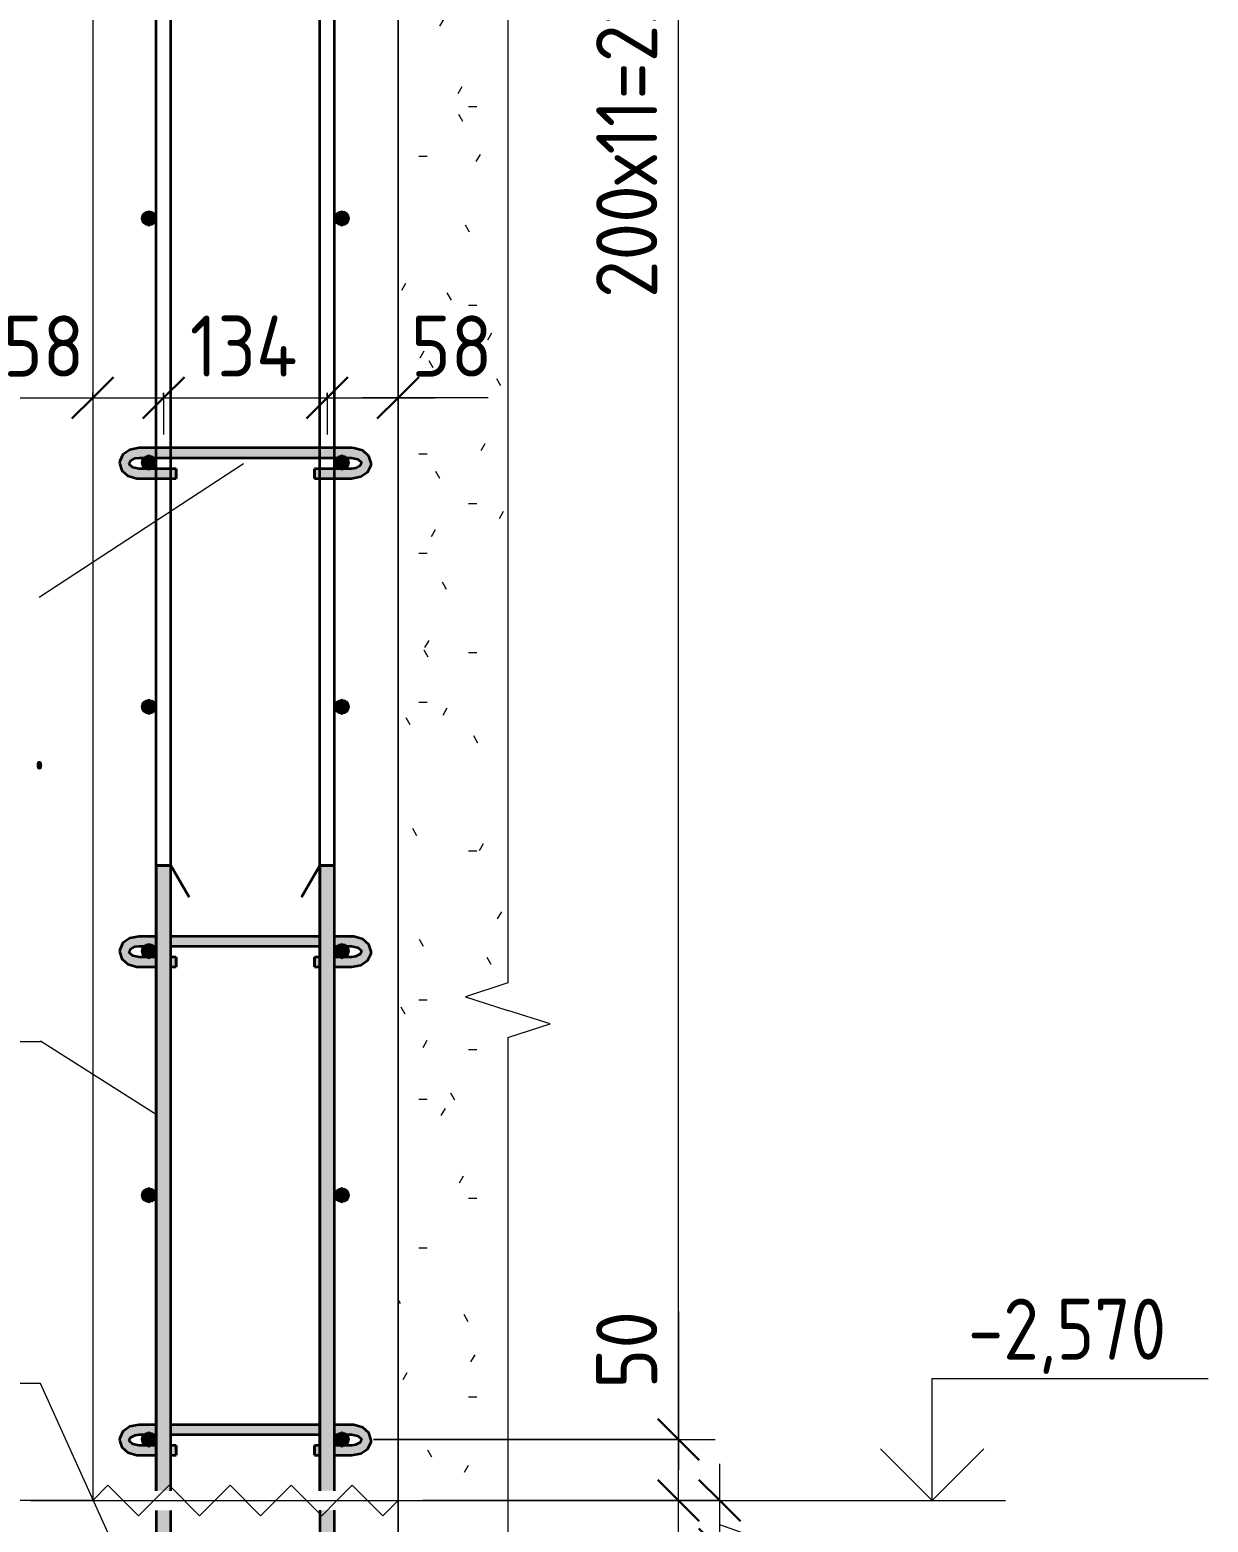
# Model space of a CAD drawing. Header units: millimetres. Extents: x 2384 to 38512, y -3571 to 48684.
# Drawn here: x 29508 to 30473, y -2588 to -1366 of the extents above; entities that cross this region are included whole.
import ezdxf

# ---------------------------------------------------------------- set-up
doc = ezdxf.new("R2010")
doc.units = ezdxf.units.MM
for name, color, linetype, lineweight in [('AA_Dim', 7, 'Continuous', 9), ('AA_Dim-20', 7, 'Continuous', 9), ('AA_Oformlenie', 7, 'Continuous', 9), ('AA_Vinoska', 7, 'Continuous', 9), ('AA_Visotnaya otmetka', 7, 'Continuous', 9), ('AF_Element', 7, 'Continuous', 20), ('AF_Element_Грунт', 253, 'Continuous', 20), ('AF_Stena_Опалубка', 253, 'Continuous', 20), ('Gen_Text', 7, 'Continuous', 9), ('KR_Armatura', 7, 'Continuous', 20), ('KR_Armatura_Tonkie', 7, 'Continuous', 20), ('KR_Fundament', 7, 'Continuous', 20)]:
    doc.layers.add(name, color=color, linetype=linetype, lineweight=lineweight)
doc.styles.add('ISOCPEUR_1', font='isocpeur.ttf', dxfattribs={"width": 0.9, "height": 50})
doc.styles.add('ISOCPEUR_3', font='isocpeur.ttf', dxfattribs={"width": 0.85, "height": 50})
doc.dimstyles.new('00_Точн_3_знака__прозр_', dxfattribs={"dimscale": 304.8, "dimtxt": 49.799059, "dimasz": 0.111549, "dimexe": 0.098425, "dimexo": 0.065617, "dimgap": 0.006562, "dimtad": 1, "dimdec": 3, "dimrnd": 0.001, "dimdsep": 46, "dimtxsty": 'ISOCPEUR_1', "dimblk1": 'OBLIQUE', "dimblk2": 'OBLIQUE', "dimsah": 1, "dimcen": 0.09, "dimdle": 0.098425, "dimazin": 0, "dimtfac": 1, "dimtdec": 4, "dimtix": 1, "dimtmove": 1, "dimatfit": 3, "dimfxl": 1, "dimtvp": 1, "dimtolj": 1, "dimtzin": 0, "dimlwd": 18, "dimlwe": 18, "dimarcsym": 2})
doc.dimstyles.new('00_Точн_3_знака__прозр__1', dxfattribs={"dimscale": 304.8, "dimtxt": 49.799059, "dimasz": 0.111549, "dimexe": 0.098425, "dimexo": 0.065617, "dimgap": 0.006562, "dimtad": 1, "dimdec": 3, "dimrnd": 0.001, "dimdsep": 46, "dimtxsty": 'ISOCPEUR_1', "dimblk1": 'OBLIQUE', "dimblk2": 'OBLIQUE', "dimsah": 1, "dimcen": 0.09, "dimdle": 0.098425, "dimazin": 0, "dimtfac": 1, "dimtdec": 4, "dimtix": 1, "dimtmove": 0, "dimatfit": 3, "dimfxl": 1, "dimtvp": 1, "dimtolj": 1, "dimtzin": 0, "dimlwd": 18, "dimlwe": 18, "dimarcsym": 2})

# ---------------------------------------------------------------- blocks, each defined once
blk = doc.blocks.new('265_Выпуск П одной длины _НесАрм_РабПлоск_ - В1 _d12_ t250-3734479-Сечение 4')
at = {"layer": 'KR_Armatura_Tonkie', "lineweight": 35}
for p, q in [((-3958.1, -2050), (-3958.1, -2108)), ((-3947.8, -2050), (-3957.9, -2050)), ((-3957.9, -2050), (-3946.3, -2050)), ((-3946.9, -2050), (-3947.8, -2050)), ((-3946.3, -2050), (-3946.9, -2050)), ((-3946.1, -2108), (-3946.1, -2050)), ((-3946.1, -2050), (-3931.1, -2076)), ((-3824.1, -2050), (-3839.1, -2076)), ((-3824.1, -2050), (-3824.1, -2108)), ((-3823.9, -2050), (-3823.3, -2050)), ((-3823.3, -2050), (-3823.9, -2050)), ((-3823.2, -2050), (-3812.3, -2050)), ((-3812.3, -2050), (-3823.2, -2050)), ((-3812.1, -2108), (-3812.1, -2050)), ((-3958.1, -2116), (-3958.1, -2124.9)), ((-3946.1, -2124.9), (-3946.1, -2116)), ((-3824.1, -2116), (-3824.1, -2124.9)), ((-3812.1, -2124.9), (-3812.1, -2116)), ((-3958.1, -2133), (-3958.1, -2508)), ((-3946.1, -2508), (-3946.1, -2133)), ((-3824.1, -2133), (-3824.1, -2508)), ((-3812.1, -2508), (-3812.1, -2133)), ((-3958.1, -2516), (-3958.1, -2525)), ((-3946.1, -2525), (-3946.1, -2516)), ((-3824.1, -2516), (-3824.1, -2525)), ((-3812.1, -2525), (-3812.1, -2516)), ((-3958.1, -2533), (-3958.1, -2562)), ((-3946.1, -2562), (-3946.1, -2533)), ((-3824.1, -2533), (-3824.1, -2562)), ((-3812.1, -2562), (-3812.1, -2533)), ((-3958.1, -2578.1), (-3958.1, -2610)), ((-3946.1, -2610), (-3946.1, -2578.1)), ((-3824.1, -2578), (-3824.1, -2610)), ((-3812.1, -2610), (-3812.1, -2578)), ((-3824.1, -2610), (-3824.1, -2621)), ((-3812.1, -2622), (-3812.1, -2610)), ((-3958.1, -2622), (-3958.1, -2776)), ((-3946.1, -2776), (-3946.1, -2622)), ((-3812.1, -2639.8), (-3812.1, -2622)), ((-3824.1, -2641.9), (-3824.1, -2776)), ((-3943.1, -2788.5), (-3945.4, -2781)), ((-3824.1, -2776), (-3825.8, -2785.5)), ((-3936.4, -2797.9), (-3942.3, -2790.3)), ((-3832.2, -2796.4), (-3839.8, -2802.3)), ((-3826.9, -2788), (-3830.8, -2794.5)), ((-3928.1, -2803.2), (-3934.6, -2799.3)), ((-3916.1, -2806), (-3925.6, -2804.3)), ((-3854.1, -2806), (-3916.1, -2806)), ((-3841.6, -2803), (-3849, -2805.3)), ((-3916.1, -2818), (-3854.1, -2818))]:
    blk.add_line(p, q, dxfattribs=at)
at = {"layer": 'KR_Armatura_Tonkie', "lineweight": 35, "flags": 128}
for points in [[(-3956.2, -2787.8), (-3956.1, -2788.7), (-3954.8, -2791.4)], [(-3951.1, -2798.7), (-3950.4, -2800.2), (-3948.4, -2802.3)]]:
    blk.add_lwpolyline(points, dxfattribs=at)
blk = doc.blocks.new('265_Выпуск П одной длины _НесАрм_РабПлоск_ - В1 _d12_ t250-V86-Сечение 4')
at = {"layer": 'KR_Armatura_Tonkie', "lineweight": 35}
h = blk.add_hatch(color=256, dxfattribs=at)
h.paths.add_polyline_path([(-3953.6, -2776), (-3946.1, -2776), (-3946.3, -2622), (-3958.1, -2622), (-3957.9, -2776), (-3955.1, -2776)])
h.paths.add_polyline_path([(-3951.7, -2610), (-3946.1, -2610), (-3946.3, -2578), (-3958.1, -2578.1), (-3957.9, -2610), (-3952.1, -2610)])
h.paths.add_polyline_path([(-3953.2, -2562), (-3946.1, -2562), (-3946.3, -2050), (-3958.1, -2050), (-3957.9, -2562), (-3953.6, -2562)])
h = blk.add_hatch(color=256, dxfattribs=at)
h.paths.add_polyline_path([(-3823.8, -2776), (-3822.1, -2776), (-3822.1, -2651.8), (-3823.3, -2643.7), (-3824.1, -2641.9), (-3823.9, -2776)])
h.paths.add_polyline_path([(-3812.1, -2639.8), (-3812.3, -2578), (-3824.1, -2578), (-3823.9, -2621.2), (-3822, -2622.7), (-3815.5, -2631.5), (-3812.1, -2639.7)])
h.paths.add_polyline_path([(-3823.7, -2562), (-3812.1, -2562), (-3812.3, -2050), (-3824.1, -2050), (-3823.9, -2562)])
for points in [[(-3916.1, -2806), (-3924.6, -2804.6), (-3931.1, -2802), (-3937.3, -2797.2), (-3942, -2791), (-3945, -2783.8), (-3946.3, -2776), (-3958.1, -2776), (-3956.6, -2786.9), (-3952.4, -2797), (-3945.4, -2806), (-3917.4, -2806)], [(-3854.1, -2806), (-3852.1, -2806), (-3843.5, -2804.6), (-3836.6, -2801.6), (-3830.5, -2796.7), (-3826, -2790.7), (-3823.1, -2783.8), (-3822.1, -2776), (-3824.1, -2776), (-3825.3, -2784.3), (-3828.1, -2791), (-3832.8, -2797.2), (-3839.1, -2802), (-3846.3, -2805), (-3852.1, -2805.7)]]:
    blk.add_hatch(color=256, dxfattribs=at).paths.add_polyline_path(points)
for p, q in [((-3958.1, -2050), (-3958.1, -2562)), ((-3958.1, -2050), (-3946.1, -2050)), ((-3946.3, -2050), (-3957.9, -2050)), ((-3946.1, -2562), (-3946.1, -2050)), ((-3946.1, -2050), (-3931.1, -2076)), ((-3824.1, -2050), (-3839.1, -2076)), ((-3824.1, -2050), (-3824.1, -2562)), ((-3824.1, -2050), (-3812.1, -2050)), ((-3823.3, -2050), (-3823.9, -2050)), ((-3812.3, -2050), (-3823.2, -2050)), ((-3812.1, -2562), (-3812.1, -2050)), ((-3958.1, -2578.1), (-3958.1, -2610)), ((-3946.1, -2610), (-3946.1, -2578.1)), ((-3824.1, -2578), (-3824.1, -2610)), ((-3812.1, -2610), (-3812.1, -2578)), ((-3824.1, -2610), (-3824.1, -2621)), ((-3812.1, -2622), (-3812.1, -2610)), ((-3958.1, -2622), (-3958.1, -2776)), ((-3946.1, -2776), (-3946.1, -2622)), ((-3812.1, -2639.8), (-3812.1, -2622)), ((-3824.1, -2641.9), (-3824.1, -2776)), ((-3854.1, -2806), (-3916.1, -2806)), ((-3916.1, -2818), (-3854.1, -2818))]:
    blk.add_line(p, q, dxfattribs=at)
at = {"layer": 'KR_Armatura_Tonkie', "lineweight": 35, "flags": 128}
for points in [[(-3958.1, -2776), (-3956.1, -2788.7), (-3950.4, -2800.2), (-3944.8, -2806)], [(-3916.1, -2806), (-3926.7, -2804), (-3936, -2798.4), (-3942.7, -2789.9), (-3945.9, -2779.5), (-3946.1, -2776)], [(-3824.1, -2776), (-3826, -2786.7), (-3831.6, -2795.9), (-3840.2, -2802.6), (-3850.5, -2805.8), (-3854.1, -2806)]]:
    blk.add_lwpolyline(points, dxfattribs=at)
blk = doc.blocks.new('грунт2 - грунт1-3847967-Сечение 4')
at = {"layer": 'AF_Element', "lineweight": 9}
h = blk.add_hatch(dxfattribs=at)
h.set_pattern_fill('FP_6', color=256, style=0, pattern_type=2)
h.set_pattern_definition([(0, (-6140.194, -250), (162.56, 40.64), [6.706, -115.214, 6.706, -115.214, -650.24]), (0, (-6140.194, -250), (162.56, 40.64), [-243.84, 6.706, -237.134, 6.706, -115.214, -284.48]), (0, (-6140.194, -250), (162.56, 40.64), [-609.6, 6.706, -74.574, 6.706, -196.494]), (120, (-6079.234, -229.68), (-116.47527, 120.4611), [6.706, -115.214, 6.706, -115.214, -650.24]), (120, (-6079.234, -229.68), (-116.47527, 120.4611), [-243.84, 6.706, -237.134, 6.706, -115.214, -284.48]), (120, (-6079.234, -229.68), (-116.47527, 120.4611), [-609.6, 6.706, -74.574, 6.706, -196.494]), (240, (-6058.914, -148.4), (-46.08473, -161.1011), [6.706, -115.214, 6.706, -115.214, -650.24]), (240, (-6058.914, -148.4), (-46.08473, -161.1011), [-243.84, 6.706, -237.134, 6.706, -115.214, -284.48]), (240, (-6058.914, -148.4), (-46.08473, -161.1011), [-609.6, 6.706, -74.574, 6.706, -196.494])])
h.paths.add_polyline_path([(-4191.5, -3090), (-4191.5, -3073.9), (-4169.5, -3073.9), (-4169.5, -3090), (-4158.2, -3055.3), (-4147, -3090), (-3670.1, -3090), (-3670.1, -2190.7), (-3686.1, -2190.7), (-3686.1, -2168.7), (-3670.1, -2168.7), (-3704.7, -2157.4), (-3670.1, -2146.2), (-3670.1, -379.8), (-3760.1, -379.8), (-3760.1, -2970), (-5510.1, -2970), (-5510.1, -3090), (-5190.3, -3090), (-5190.3, -3073.9), (-5168.3, -3073.9), (-5168.3, -3090), (-5157.1, -3055.3), (-5145.8, -3090), (-4391.8, -3090)])
at = {"layer": 'AF_Element'}
blk.add_line((-3760.1, -379.8), (-3760.1, -2970), dxfattribs=at)
blk = doc.blocks.new('261_Шпилька массив _НесАрм_РабПлоск_ - 8 А240-3923484-Сечение 4')
at = {"layer": 'KR_Armatura_Tonkie', "lineweight": 35}
for points in [[(-3972.1, -1733), (-3972.1, -1726.2), (-3976.1, -1725.4), (-3979, -1723.3), (-3980, -1720.6), (-3979.3, -1718.6), (-3972.1, -1715.9), (-3972.1, -1709.2), (-3978.3, -1710.1), (-3983.4, -1712.5), (-3986.8, -1716.2), (-3988.1, -1720.5), (-3986.8, -1724.8), (-3984.5, -1728.4), (-3979.6, -1731.5), (-3974.6, -1732.5)], [(-3909.3, -1709.2), (-3798.1, -1709.2), (-3798.1, -1708), (-3972.1, -1708.1), (-3972.1, -1709.2), (-3943.8, -1709.2)], [(-3798.1, -1716), (-3798.1, -1709.2), (-3972.1, -1709.2), (-3972.1, -1716), (-3805.9, -1716)], [(-3798.1, -1733), (-3791.9, -1732), (-3788.7, -1730.3), (-3786.1, -1728.1), (-3783.3, -1724.8), (-3782.1, -1720.5), (-3783.3, -1716.2), (-3786.7, -1712.5), (-3792.2, -1710), (-3798.1, -1709.2), (-3798.1, -1716), (-3791.9, -1717.4), (-3790.6, -1719), (-3790.1, -1720.5), (-3791.1, -1723.3), (-3794.1, -1725.4), (-3798.1, -1726.2), (-3798.1, -1732.8)], [(-3958.1, -1726.2), (-3941.8, -1726.2), (-3941.8, -1725), (-3972.1, -1725.1), (-3972.1, -1726.2), (-3968.3, -1726.2)], [(-3943.8, -1733), (-3941.8, -1732.8), (-3941.8, -1726.2), (-3972.1, -1726.2), (-3972.1, -1733), (-3946.1, -1733)], [(-3798.1, -1726.2), (-3798.1, -1725), (-3828.4, -1725.1), (-3828.4, -1726.2), (-3805.9, -1726.2)], [(-3805.9, -1733), (-3798.1, -1732.8), (-3798.1, -1726.2), (-3828.4, -1726.2), (-3828.4, -1733), (-3812.1, -1733)], [(-3972.1, -2133), (-3972.1, -2126.2), (-3976.1, -2125.4), (-3979, -2123.3), (-3980, -2120.6), (-3979.3, -2118.6), (-3972.1, -2115.9), (-3972.1, -2109.2), (-3978.3, -2110.1), (-3983.4, -2112.5), (-3986.8, -2116.2), (-3988.1, -2120.5), (-3986.8, -2124.8), (-3984.5, -2128.4), (-3979.6, -2131.5), (-3974.6, -2132.5)], [(-3798.1, -2133), (-3791.9, -2132), (-3788.7, -2130.3), (-3786.1, -2128.1), (-3783.3, -2124.8), (-3782.1, -2120.5), (-3783.3, -2116.2), (-3786.7, -2112.5), (-3792.2, -2110), (-3798.1, -2109.2), (-3798.1, -2116), (-3791.9, -2117.4), (-3790.5, -2119.2), (-3790.1, -2120.5), (-3791.1, -2123.3), (-3794.1, -2125.4), (-3798.1, -2126.2), (-3798.1, -2132.8)], [(-3972.1, -2533), (-3972.1, -2526.2), (-3976.1, -2525.4), (-3979, -2523.3), (-3980, -2520.6), (-3979.3, -2518.6), (-3972.1, -2515.9), (-3972.1, -2509.2), (-3978.3, -2510.1), (-3983.4, -2512.5), (-3986.8, -2516.2), (-3988.1, -2520.5), (-3986.8, -2524.8), (-3984.5, -2528.4), (-3979.6, -2531.5), (-3973.2, -2532.8)], [(-3798.1, -2533), (-3791.9, -2532), (-3788.7, -2530.3), (-3786.1, -2528.1), (-3783.3, -2524.8), (-3782.1, -2520.5), (-3783.3, -2516.2), (-3786.7, -2512.5), (-3792.2, -2510), (-3798.1, -2509.2), (-3798.1, -2516), (-3791.7, -2517.7), (-3790.6, -2519), (-3790.1, -2520.5), (-3791.1, -2523.3), (-3794.1, -2525.4), (-3798.1, -2526.2), (-3798.1, -2532.8)]]:
    blk.add_hatch(color=256, dxfattribs=at).paths.add_polyline_path(points)
h = blk.add_hatch(color=256, dxfattribs=at)
h.paths.add_polyline_path([(-3972.1, -1726.2), (-3972.1, -1725), (-3978.2, -1723.3), (-3979.3, -1722.5), (-3979, -1723.3), (-3976.1, -1725.4), (-3975.4, -1725.5)])
h.paths.add_polyline_path([(-3986.8, -1716.2), (-3983.4, -1712.5), (-3978, -1710), (-3972.1, -1709.2), (-3972.1, -1708), (-3979.6, -1709.5), (-3984.5, -1712.6)])
h = blk.add_hatch(color=256, dxfattribs=at)
h.paths.add_polyline_path([(-3798.1, -1726.2), (-3794.1, -1725.4), (-3791.1, -1723.3), (-3790.8, -1722.2), (-3791.9, -1723.5), (-3798.1, -1725.1), (-3798.1, -1725.5)])
h.paths.add_polyline_path([(-3783.3, -1716.2), (-3786.1, -1712.8), (-3789.4, -1710.2), (-3792, -1709), (-3798.1, -1708.1), (-3798.1, -1709.2), (-3791.9, -1710), (-3786.7, -1712.5)])
h = blk.add_hatch(color=256, dxfattribs=at)
h.paths.add_polyline_path([(-3972.1, -2126.2), (-3972.3, -2124.9), (-3977.9, -2123.6), (-3979.3, -2122.5), (-3979, -2123.3), (-3976.1, -2125.4), (-3975.4, -2125.5)])
h.paths.add_polyline_path([(-3986.8, -2116.2), (-3983.4, -2112.5), (-3978.2, -2110), (-3972.1, -2109.2), (-3972.1, -2108), (-3979.6, -2109.5), (-3984.5, -2112.6)])
h = blk.add_hatch(color=256, dxfattribs=at)
h.paths.add_polyline_path([(-3909.3, -2109.2), (-3824.1, -2109.2), (-3824.1, -2108), (-3946.1, -2108.2), (-3946.1, -2109.2), (-3943.8, -2109.2)])
h.paths.add_polyline_path([(-3961, -2109.2), (-3958.1, -2109.1), (-3958.1, -2108), (-3972.1, -2108.1), (-3972.1, -2109.2)])
h.paths.add_polyline_path([(-3805.9, -2109.2), (-3798.1, -2109.2), (-3798.1, -2108), (-3812.1, -2108.1), (-3812.1, -2109.2)])
h = blk.add_hatch(color=256, dxfattribs=at)
h.paths.add_polyline_path([(-3943.8, -2116), (-3824.1, -2115.8), (-3824.1, -2109.2), (-3946.1, -2109.3), (-3946.1, -2116)])
h.paths.add_polyline_path([(-3961, -2116), (-3958.1, -2115.9), (-3958.1, -2109.2), (-3972.1, -2109.2), (-3972.1, -2116), (-3969.9, -2116)])
h.paths.add_polyline_path([(-3798.1, -2116), (-3798.1, -2109.2), (-3812.1, -2109.2), (-3812.1, -2116), (-3805.9, -2116)])
h = blk.add_hatch(color=256, dxfattribs=at)
h.paths.add_polyline_path([(-3798.1, -2126.2), (-3794.1, -2125.4), (-3791.1, -2123.3), (-3790.8, -2122.2), (-3791.9, -2123.5), (-3798.1, -2125.1), (-3798.1, -2125.5)])
h.paths.add_polyline_path([(-3783.3, -2116.2), (-3786.1, -2112.8), (-3790.3, -2109.8), (-3792, -2109), (-3798.1, -2108.1), (-3798.1, -2109.2), (-3791.9, -2110), (-3786.7, -2112.5)])
h = blk.add_hatch(color=256, dxfattribs=at)
h.paths.add_polyline_path([(-3968.3, -2126.2), (-3958.1, -2126.2), (-3958.1, -2125), (-3972.1, -2125.1), (-3972.1, -2126.2)])
h.paths.add_polyline_path([(-3943.8, -2126.2), (-3941.8, -2126.2), (-3941.8, -2125), (-3946.1, -2125.2), (-3946.1, -2126.2)])
h = blk.add_hatch(color=256, dxfattribs=at)
h.paths.add_polyline_path([(-3943.8, -2133), (-3941.8, -2132.8), (-3941.8, -2126.2), (-3946.1, -2126.3), (-3946.1, -2133)])
h.paths.add_polyline_path([(-3972.1, -2133), (-3958.1, -2132.8), (-3958.1, -2126.2), (-3972.1, -2126.2), (-3972.1, -2132.8)])
h = blk.add_hatch(color=256, dxfattribs=at)
h.paths.add_polyline_path([(-3824.1, -2126.2), (-3824.1, -2125), (-3828.4, -2125.1), (-3828.4, -2126.2)])
h.paths.add_polyline_path([(-3805.9, -2126.2), (-3798.1, -2126.2), (-3798.1, -2125), (-3812.1, -2125.1), (-3812.1, -2126.2)])
h = blk.add_hatch(color=256, dxfattribs=at)
h.paths.add_polyline_path([(-3812.1, -2133), (-3798.1, -2132.8), (-3798.1, -2126.2), (-3812.1, -2126.2), (-3812.1, -2132.9)])
h.paths.add_polyline_path([(-3824.1, -2133), (-3824.1, -2126.2), (-3828.4, -2126.2), (-3828.4, -2133)])
h = blk.add_hatch(color=256, dxfattribs=at)
h.paths.add_polyline_path([(-3972.1, -2526.2), (-3972.1, -2525), (-3978.2, -2523.3), (-3979.3, -2522.5), (-3979, -2523.3), (-3976.1, -2525.4), (-3975.4, -2525.5)])
h.paths.add_polyline_path([(-3986.8, -2516.2), (-3983.4, -2512.5), (-3977.7, -2510), (-3972.1, -2509.2), (-3972.1, -2508), (-3979.6, -2509.5), (-3984.5, -2512.6)])
h = blk.add_hatch(color=256, dxfattribs=at)
h.paths.add_polyline_path([(-3972.1, -2509.2), (-3958.1, -2509.1), (-3958.1, -2508), (-3972.1, -2508.1), (-3972.1, -2508.5)])
h.paths.add_polyline_path([(-3805.9, -2509.2), (-3798.1, -2509.2), (-3798.1, -2508), (-3812.1, -2508.1), (-3812.1, -2509.2)])
h.paths.add_polyline_path([(-3946.1, -2509.2), (-3824.1, -2509.2), (-3824.1, -2508), (-3946.1, -2508.2), (-3946.1, -2509.1)])
h = blk.add_hatch(color=256, dxfattribs=at)
h.paths.add_polyline_path([(-3798.1, -2516), (-3798.1, -2509.2), (-3812.1, -2509.2), (-3812.1, -2516), (-3805.9, -2516)])
h.paths.add_polyline_path([(-3972.1, -2516), (-3958.1, -2515.9), (-3958.1, -2509.2), (-3972.1, -2509.2), (-3972.1, -2515.9)])
h.paths.add_polyline_path([(-3946.1, -2516), (-3824.1, -2515.8), (-3824.1, -2509.2), (-3946.1, -2509.3), (-3946.1, -2515.9)])
h = blk.add_hatch(color=256, dxfattribs=at)
h.paths.add_polyline_path([(-3798.1, -2526.2), (-3794.1, -2525.4), (-3791.1, -2523.3), (-3790.8, -2522.2), (-3791.9, -2523.5), (-3798.1, -2525.1), (-3798.1, -2525.5)])
h.paths.add_polyline_path([(-3783.3, -2516.2), (-3786.1, -2512.8), (-3789.4, -2510.2), (-3792, -2509), (-3798.1, -2508.1), (-3798.1, -2509.2), (-3791.9, -2510), (-3786.7, -2512.5)])
h = blk.add_hatch(color=256, dxfattribs=at)
h.paths.add_polyline_path([(-3968.3, -2526.2), (-3958.1, -2526.2), (-3958.1, -2525), (-3972.1, -2525.1), (-3972.1, -2526.2)])
h.paths.add_polyline_path([(-3943.8, -2526.2), (-3941.8, -2526.2), (-3941.8, -2525), (-3946.1, -2525.2), (-3946.1, -2526.2)])
h = blk.add_hatch(color=256, dxfattribs=at)
h.paths.add_polyline_path([(-3943.8, -2533), (-3941.8, -2532.8), (-3941.8, -2526.2), (-3946.1, -2526.3), (-3946.1, -2533)])
h.paths.add_polyline_path([(-3972.1, -2533), (-3958.1, -2532.8), (-3958.1, -2526.2), (-3972.1, -2526.2), (-3972.1, -2532.8)])
h = blk.add_hatch(color=256, dxfattribs=at)
h.paths.add_polyline_path([(-3828.4, -2526.2), (-3824.1, -2526.2), (-3824.1, -2525), (-3828.4, -2525.1), (-3828.4, -2525.5)])
h.paths.add_polyline_path([(-3798.1, -2526.2), (-3798.1, -2525), (-3812.1, -2525.1), (-3812.1, -2526.2), (-3805.9, -2526.2)])
h = blk.add_hatch(color=256, dxfattribs=at)
h.paths.add_polyline_path([(-3798.1, -2533), (-3798.1, -2526.2), (-3812.1, -2526.2), (-3812.1, -2533), (-3805.9, -2533)])
h.paths.add_polyline_path([(-3824.1, -2533), (-3824.1, -2526.2), (-3828.4, -2526.2), (-3828.4, -2533)])
for p, q in [((-3958.1, -1708), (-3972.1, -1708)), ((-3946.1, -1708), (-3958.1, -1708)), ((-3824.1, -1708), (-3946.1, -1708)), ((-3812.1, -1708), (-3824.1, -1708)), ((-3798.1, -1708), (-3812.1, -1708)), ((-3972.1, -1716), (-3958.1, -1716)), ((-3958.1, -1716), (-3946.1, -1716)), ((-3946.1, -1716), (-3824.1, -1716)), ((-3824.1, -1716), (-3812.1, -1716)), ((-3812.1, -1716), (-3798.1, -1716)), ((-3958.1, -1725), (-3972.1, -1725)), ((-3972.1, -1733), (-3958.1, -1733)), ((-3946.1, -1725), (-3958.1, -1725)), ((-3958.1, -1733), (-3946.1, -1733)), ((-3941.8, -1725), (-3946.1, -1725)), ((-3946.1, -1733), (-3941.8, -1733)), ((-3941.8, -1725), (-3941.8, -1726.2)), ((-3941.8, -1731.8), (-3941.8, -1725.1)), ((-3941.8, -1726.2), (-3941.8, -1733)), ((-3941.8, -1732.8), (-3941.8, -1731.8)), ((-3824.1, -1725), (-3828.4, -1725)), ((-3828.4, -1726.2), (-3828.4, -1725)), ((-3828.4, -1725.1), (-3828.4, -1731.8)), ((-3828.4, -1733), (-3828.4, -1726.2)), ((-3828.4, -1731.8), (-3828.4, -1732.8)), ((-3828.4, -1733), (-3824.1, -1733)), ((-3812.1, -1725), (-3824.1, -1725)), ((-3824.1, -1733), (-3812.1, -1733)), ((-3798.1, -1725), (-3812.1, -1725)), ((-3812.1, -1733), (-3798.1, -1733)), ((-3958.1, -2108), (-3972.1, -2108)), ((-3824.1, -2108), (-3946.1, -2108)), ((-3798.1, -2108), (-3812.1, -2108)), ((-3972.1, -2116), (-3958.1, -2116)), ((-3958.1, -2125), (-3972.1, -2125)), ((-3946.1, -2116), (-3824.1, -2116)), ((-3941.8, -2125), (-3946.1, -2125)), ((-3941.8, -2125), (-3941.8, -2126.2)), ((-3941.8, -2131.8), (-3941.8, -2125.1)), ((-3941.8, -2126.2), (-3941.8, -2133)), ((-3824.1, -2125), (-3828.4, -2125)), ((-3828.4, -2126.2), (-3828.4, -2125)), ((-3828.4, -2125.1), (-3828.4, -2131.8)), ((-3828.4, -2133), (-3828.4, -2126.2)), ((-3812.1, -2116), (-3798.1, -2116)), ((-3798.1, -2125), (-3812.1, -2125)), ((-3972.1, -2133), (-3958.1, -2133)), ((-3946.1, -2133), (-3941.8, -2133)), ((-3941.8, -2132.8), (-3941.8, -2131.8)), ((-3828.4, -2131.8), (-3828.4, -2132.8)), ((-3828.4, -2133), (-3824.1, -2133)), ((-3812.1, -2133), (-3798.1, -2133)), ((-3958.1, -2508), (-3972.1, -2508)), ((-3972.1, -2516), (-3958.1, -2516)), ((-3824.1, -2508), (-3946.1, -2508)), ((-3946.1, -2516), (-3824.1, -2516)), ((-3798.1, -2508), (-3812.1, -2508)), ((-3812.1, -2516), (-3798.1, -2516)), ((-3958.1, -2525), (-3972.1, -2525)), ((-3941.8, -2525), (-3946.1, -2525)), ((-3941.8, -2525), (-3941.8, -2526.2)), ((-3941.8, -2531.8), (-3941.8, -2525.1)), ((-3941.8, -2526.2), (-3941.8, -2533)), ((-3824.1, -2525), (-3828.4, -2525)), ((-3828.4, -2526.2), (-3828.4, -2525)), ((-3828.4, -2525.1), (-3828.4, -2531.8)), ((-3828.4, -2533), (-3828.4, -2526.2)), ((-3798.1, -2525), (-3812.1, -2525)), ((-3972.1, -2533), (-3958.1, -2533)), ((-3946.1, -2533), (-3941.8, -2533)), ((-3941.8, -2532.8), (-3941.8, -2531.8)), ((-3828.4, -2531.8), (-3828.4, -2532.8)), ((-3828.4, -2533), (-3824.1, -2533)), ((-3812.1, -2533), (-3798.1, -2533))]:
    blk.add_line(p, q, dxfattribs=at)
at = {"layer": 'KR_Armatura_Tonkie', "lineweight": 35, "flags": 128}
for points in [[(-3972.1, -1708), (-3979.6, -1709.5), (-3985.3, -1713.4), (-3987.9, -1718.9), (-3988.1, -1720.5)], [(-3782.1, -1720.5), (-3783.9, -1714.6), (-3788.9, -1710.2), (-3796.2, -1708.1), (-3798.1, -1708)], [(-3988.1, -1720.5), (-3986.2, -1726.4), (-3981.2, -1730.8), (-3973.9, -1732.9), (-3972.1, -1733)], [(-3980.1, -1720.5), (-3979.1, -1718.5), (-3975.3, -1716.4), (-3972.1, -1716)], [(-3972.1, -1725), (-3977.1, -1723.9), (-3979.7, -1721.7), (-3980.1, -1720.5)], [(-3798.1, -1716), (-3793, -1717.1), (-3790.4, -1719.3), (-3790.1, -1720.5)], [(-3798.1, -1733), (-3790.5, -1731.5), (-3784.9, -1727.6), (-3782.2, -1722.1), (-3782.1, -1720.5)], [(-3790.1, -1720.5), (-3791, -1722.5), (-3794.8, -1724.5), (-3798.1, -1725)], [(-3972.1, -2108), (-3979.6, -2109.5), (-3985.3, -2113.4), (-3987.9, -2118.9), (-3988.1, -2120.5)], [(-3782.1, -2120.5), (-3783.9, -2114.6), (-3788.9, -2110.2), (-3796.2, -2108.1), (-3798.1, -2108)], [(-3988.1, -2120.5), (-3986.2, -2126.4), (-3981.2, -2130.8), (-3973.9, -2132.9), (-3972.1, -2133)], [(-3980.1, -2120.5), (-3979.1, -2118.5), (-3975.3, -2116.4), (-3972.1, -2116)], [(-3972.1, -2125), (-3977.1, -2123.9), (-3979.7, -2121.7), (-3980.1, -2120.5)], [(-3798.1, -2116), (-3793, -2117.1), (-3790.4, -2119.3), (-3790.1, -2120.5)], [(-3798.1, -2133), (-3790.5, -2131.5), (-3784.9, -2127.6), (-3782.2, -2122.1), (-3782.1, -2120.5)], [(-3790.1, -2120.5), (-3791, -2122.5), (-3794.8, -2124.5), (-3798.1, -2125)], [(-3972.1, -2508), (-3979.6, -2509.5), (-3985.3, -2513.4), (-3987.9, -2518.9), (-3988.1, -2520.5)], [(-3980.1, -2520.5), (-3979.1, -2518.5), (-3975.3, -2516.4), (-3972.1, -2516)], [(-3782.1, -2520.5), (-3783.9, -2514.6), (-3788.9, -2510.2), (-3796.2, -2508.1), (-3798.1, -2508)], [(-3798.1, -2516), (-3793, -2517.1), (-3790.4, -2519.3), (-3790.1, -2520.5)], [(-3988.1, -2520.5), (-3986.2, -2526.4), (-3981.2, -2530.8), (-3973.9, -2532.9), (-3972.1, -2533)], [(-3972.1, -2525), (-3977.1, -2523.9), (-3979.7, -2521.7), (-3980.1, -2520.5)], [(-3798.1, -2533), (-3790.5, -2531.5), (-3784.9, -2527.6), (-3782.2, -2522.1), (-3782.1, -2520.5)], [(-3790.1, -2520.5), (-3791, -2522.5), (-3794.8, -2524.5), (-3798.1, -2525)]]:
    blk.add_lwpolyline(points, dxfattribs=at)
blk = doc.blocks.new('011_Прямоугольник обрыва _ЭлУзла_ - 011_Прямоугольник обрыва _ЭлУзла_-3911178-Сечение 4')
at = {"layer": 'AA_Oformlenie'}
for p, q in [((-3670.1, -348.1), (-3670.1, -2146.2)), ((-3670.1, -2190.7), (-3670.1, -3090))]:
    blk.add_line(p, q, dxfattribs=at)
blk = doc.blocks.new('Последовательность узлов - 3мм масшт20 маскировка-904226-Сечение 4')
at = {"layer": 'AA_Oformlenie'}
for p, q in [((-4010.1, -2570), (-3997.6, -2557.5)), ((-3972.6, -2582.5), (-3997.6, -2557.5)), ((-3960.1, -2570), (-3947.6, -2557.5)), ((-3922.6, -2582.5), (-3947.6, -2557.5)), ((-3910.1, -2570), (-3897.6, -2557.5)), ((-3872.6, -2582.5), (-3897.6, -2557.5)), ((-3860.1, -2570), (-3847.6, -2557.5)), ((-3822.6, -2582.5), (-3847.6, -2557.5)), ((-3810.1, -2570), (-3797.6, -2557.5)), ((-3772.6, -2582.5), (-3797.6, -2557.5)), ((-3960.1, -2570), (-3972.6, -2582.5)), ((-3910.1, -2570), (-3922.6, -2582.5)), ((-3860.1, -2570), (-3872.6, -2582.5)), ((-3810.1, -2570), (-3822.6, -2582.5)), ((-3760.1, -2570), (-3772.6, -2582.5))]:
    blk.add_line(p, q, dxfattribs=at)
blk = doc.blocks.new('Высотные отметки - Стрелка вверх-400292-Сечение 4')
at = {"layer": 'AA_Vinoska'}
for p, q in [((-3322.7, -2470), (-3096.7, -2470)), ((-3322.7, -2570), (-3322.7, -2470)), ((-3322.7, -2570), (-3365.1, -2527.6)), ((-3322.7, -2570), (-3280.3, -2527.6)), ((-3382.7, -2570), (-3262.7, -2570))]:
    blk.add_line(p, q, dxfattribs=at)
blk = doc.blocks.new('DIMBLOCK173-Сечение 4')
at = {"layer": 'AA_Dim-20', "lineweight": 18}
for p, q in [((30072.6, -2610), (30072.6, -2540)), ((29829.2, -2570), (30102.6, -2570)), ((30072.6, -2570), (29829.2, -2570)), ((30178.4, -2627.3), (30072.6, -2590)), ((29789.2, -2610), (30102.6, -2610)), ((30072.6, -2610), (29789.2, -2610)), ((30178.4, -2798.6), (30178.4, -2627.3))]:
    blk.add_line(p, q, dxfattribs=at)
at = {"layer": 'AA_Dim-20', "lineweight": 30}
for p, q in [((30072.6, -2570), (30055.6, -2553)), ((30072.6, -2570), (30089.6, -2587)), ((30072.6, -2610), (30055.6, -2593)), ((30072.6, -2610), (30089.6, -2627))]:
    blk.add_line(p, q, dxfattribs=at)
at = {"layer": 'AA_Dim-20', "color": 0, "lineweight": 18, "insert": (30111.1, -2798.6), "char_height": 50, "width": 181.575, "attachment_point": 1, "rotation": 90, "line_spacing_factor": 1.149209, "style": 'ISOCPEUR_1'}
blk.add_mtext('з.с.40', dxfattribs=at)
blk = doc.blocks.new('_Oblique')
at = {"color": 0, "linetype": 'ByBlock', "lineweight": -2}
blk.add_line((-0.5, -0.5), (0.5, 0.5), dxfattribs=at)
blk = doc.blocks.new('DIMBLOCK174-Сечение 4')
at = {"layer": 'AA_Dim-20', "lineweight": 18}
for p, q in [((30038.8, -2415.2), (30038.8, -2498.4)), ((30038.8, -2498.4), (30038.8, -2545)), ((29789.2, -2520), (30068.8, -2520)), ((30038.8, -2520), (29789.2, -2520)), ((30038.8, -2600), (30038.8, -2520)), ((29829.2, -2570), (30068.8, -2570)), ((30038.8, -2570), (29829.2, -2570))]:
    blk.add_line(p, q, dxfattribs=at)
at = {"layer": 'AA_Dim-20', "lineweight": 30}
for p, q in [((30038.8, -2520), (30021.8, -2503)), ((30038.8, -2520), (30055.8, -2537)), ((30038.8, -2570), (30021.8, -2553)), ((30038.8, -2570), (30055.8, -2587))]:
    blk.add_line(p, q, dxfattribs=at)
at = {"layer": 'AA_Dim-20', "color": 0, "lineweight": 18, "insert": (29971.4, -2478.4), "char_height": 50, "width": 75.848, "attachment_point": 1, "rotation": 90, "line_spacing_factor": 1.149209, "style": 'ISOCPEUR_1'}
blk.add_mtext('50', dxfattribs=at)
blk = doc.blocks.new('DIMBLOCK175-Сечение 4')
at = {"layer": 'AA_Dim-20', "lineweight": 30}
for p, q in [((30038.8, -320), (30021.8, -303)), ((30038.8, -320), (30055.8, -337)), ((30038.8, -2520), (30021.8, -2503)), ((30038.8, -2520), (30055.8, -2537))]:
    blk.add_line(p, q, dxfattribs=at)
at = {"layer": 'AA_Dim-20', "lineweight": 18}
for p, q in [((29789.2, -320), (30068.8, -320)), ((30038.8, -320), (29789.2, -320)), ((30038.8, -2520), (30038.8, -320)), ((29789.2, -2520), (30068.8, -2520)), ((30038.8, -2520), (29789.2, -2520))]:
    blk.add_line(p, q, dxfattribs=at)
at = {"layer": 'AA_Dim-20', "color": 0, "lineweight": 18, "insert": (29971.4, -1585.2), "char_height": 50, "width": 396.477, "attachment_point": 1, "rotation": 90, "line_spacing_factor": 1.149209, "style": 'ISOCPEUR_1'}
blk.add_mtext('200х11=2200', dxfattribs=at)
blk = doc.blocks.new('DIMBLOCK186-Сечение 4')
at = {"layer": 'AA_Dim-20', "lineweight": 30}
for p, q in [((29559.2, -1666.9), (29576.2, -1649.9)), ((29617.2, -1666.9), (29634.2, -1649.9)), ((29559.2, -1666.9), (29542.2, -1683.9)), ((29617.2, -1666.9), (29600.2, -1683.9))]:
    blk.add_line(p, q, dxfattribs=at)
at = {"layer": 'AA_Dim-20', "lineweight": 18}
for p, q in [((29485.5, -1666.9), (29568.7, -1666.9)), ((29529.2, -1666.9), (29617.2, -1666.9)), ((29559.2, -1662.9), (29559.2, -1696.9)), ((29559.2, -1666.9), (29559.2, -1662.9)), ((29568.7, -1666.9), (29588.2, -1666.9)), ((29617.2, -1662.9), (29617.2, -1696.9)), ((29617.2, -1666.9), (29617.2, -1662.9))]:
    blk.add_line(p, q, dxfattribs=at)
at = {"layer": 'AA_Dim-20', "color": 0, "lineweight": 18, "insert": (29485.5, -1599.6), "char_height": 50, "width": 75.848, "attachment_point": 1, "line_spacing_factor": 1.149209, "style": 'ISOCPEUR_1'}
blk.add_mtext('58', dxfattribs=at)
blk = doc.blocks.new('DIMBLOCK187-Сечение 4')
at = {"layer": 'AA_Dim-20', "lineweight": 30}
for p, q in [((29617.2, -1666.9), (29634.2, -1649.9)), ((29751.2, -1666.9), (29768.2, -1649.9)), ((29617.2, -1666.9), (29600.2, -1683.9)), ((29751.2, -1666.9), (29734.2, -1683.9))]:
    blk.add_line(p, q, dxfattribs=at)
at = {"layer": 'AA_Dim-20', "lineweight": 18}
for p, q in [((29617.2, -1662.9), (29617.2, -1696.9)), ((29617.2, -1666.9), (29617.2, -1662.9)), ((29617.2, -1666.9), (29751.2, -1666.9)), ((29751.2, -1662.9), (29751.2, -1696.9)), ((29751.2, -1666.9), (29751.2, -1662.9))]:
    blk.add_line(p, q, dxfattribs=at)
at = {"layer": 'AA_Dim-20', "color": 0, "lineweight": 18, "insert": (29638.7, -1599.6), "char_height": 50, "width": 109.175, "attachment_point": 1, "line_spacing_factor": 1.149209, "style": 'ISOCPEUR_1'}
blk.add_mtext('134', dxfattribs=at)
blk = doc.blocks.new('DIMBLOCK188-Сечение 4')
at = {"layer": 'AA_Dim-20', "lineweight": 30}
for p, q in [((29751.2, -1666.9), (29768.2, -1649.9)), ((29809.2, -1666.9), (29826.2, -1649.9)), ((29751.2, -1666.9), (29734.2, -1683.9)), ((29809.2, -1666.9), (29792.2, -1683.9))]:
    blk.add_line(p, q, dxfattribs=at)
at = {"layer": 'AA_Dim-20', "lineweight": 18}
for p, q in [((29751.2, -1662.9), (29751.2, -1696.9)), ((29751.2, -1666.9), (29751.2, -1662.9)), ((29751.2, -1666.9), (29839.2, -1666.9)), ((29799.7, -1666.9), (29780.2, -1666.9)), ((29882.9, -1666.9), (29799.7, -1666.9)), ((29809.2, -1662.9), (29809.2, -1696.9)), ((29809.2, -1666.9), (29809.2, -1662.9))]:
    blk.add_line(p, q, dxfattribs=at)
at = {"layer": 'AA_Dim-20', "color": 0, "lineweight": 18, "insert": (29819.7, -1599.6), "char_height": 50, "width": 75.848, "attachment_point": 1, "line_spacing_factor": 1.149209, "style": 'ISOCPEUR_1'}
blk.add_mtext('58', dxfattribs=at)
blk = doc.blocks.new('042_М_Арматуры - Диам длина поз _ Комментарий-2260297-Сечение 4')
at = {"layer": 'AA_Vinoska'}
blk.add_line((-4332.8, -2194), (-4052.8, -2194), dxfattribs=at)

msp = doc.modelspace()

# ---------------------------------------------------------------- hatches: boundary and pattern name
at = {"layer": 'KR_Armatura'}
h = msp.add_hatch(color=256, dxfattribs=at)
edge = h.paths.add_edge_path()
edge.add_arc((29605.1945, -1520), 6, 0, 360)
for points in [[(29605.1945, -1526), (29610.3907, -1523), (29610.3907, -1517), (29605.1945, -1514), (29599.9984, -1517), (29599.9984, -1523)], [(29763.1945, -1526), (29768.3907, -1523), (29768.3907, -1517), (29763.1945, -1514), (29757.9984, -1517), (29757.9984, -1523)], [(29605.1945, -1726), (29610.3907, -1723), (29610.3907, -1717), (29605.1945, -1714), (29599.9984, -1717.1093), (29599.9984, -1723)], [(29763.1945, -1726), (29768.3907, -1723), (29768.3907, -1717), (29763.1945, -1714), (29757.9984, -1717.1093), (29757.9984, -1723)], [(29605.1945, -1926), (29610.3907, -1923), (29610.3907, -1917), (29605.1945, -1914), (29599.9984, -1917), (29599.9984, -1923)], [(29763.1945, -1926), (29768.3907, -1923), (29768.3907, -1917), (29763.1945, -1914), (29757.9984, -1917), (29757.9984, -1923)], [(29605.1945, -2126), (29610.3907, -2123), (29610.3907, -2117), (29605.1945, -2114), (29599.9984, -2117), (29599.9984, -2123), (29603.3497, -2124.9349)], [(29763.1945, -2126), (29768.3907, -2123), (29768.3907, -2117), (29763.1945, -2114), (29757.9984, -2117), (29757.9984, -2123), (29761.3497, -2124.9349)], [(29605.1945, -2326), (29610.3907, -2323), (29610.3907, -2317), (29605.1945, -2314), (29599.9984, -2317), (29599.9984, -2323)], [(29763.1945, -2326), (29768.3907, -2323), (29768.3907, -2317), (29763.1945, -2314), (29757.9984, -2317), (29757.9984, -2323)], [(29605.1945, -2526), (29610.3907, -2523), (29610.3907, -2517), (29605.1945, -2514), (29599.9984, -2517), (29599.9984, -2523)], [(29763.1945, -2526), (29768.3907, -2523), (29768.3907, -2517), (29763.1945, -2514), (29757.9984, -2517), (29757.9984, -2523)]]:
    msp.add_hatch(color=256, dxfattribs=at).paths.add_polyline_path(points)
h = msp.add_hatch(color=256, dxfattribs=at)
edge = h.paths.add_edge_path()
edge.add_arc((29763.1945, -1520), 6, 0, 360)
h = msp.add_hatch(color=256, dxfattribs=at)
edge = h.paths.add_edge_path()
edge.add_arc((29605.1945, -1720), 6, 0, 360)
h = msp.add_hatch(color=256, dxfattribs=at)
edge = h.paths.add_edge_path()
edge.add_arc((29763.1945, -1720), 6, 0, 360)
h = msp.add_hatch(color=256, dxfattribs=at)
edge = h.paths.add_edge_path()
edge.add_arc((29605.1945, -1920), 6, 0, 360)
h = msp.add_hatch(color=256, dxfattribs=at)
edge = h.paths.add_edge_path()
edge.add_arc((29763.1945, -1920), 6, 0, 360)
h = msp.add_hatch(color=256, dxfattribs=at)
edge = h.paths.add_edge_path()
edge.add_arc((29605.1945, -2120), 6, 0, 360)
h = msp.add_hatch(color=256, dxfattribs=at)
edge = h.paths.add_edge_path()
edge.add_arc((29763.1945, -2120), 6, 0, 360)
h = msp.add_hatch(color=256, dxfattribs=at)
edge = h.paths.add_edge_path()
edge.add_arc((29605.1945, -2320), 6, 0, 360)
h = msp.add_hatch(color=256, dxfattribs=at)
edge = h.paths.add_edge_path()
edge.add_arc((29763.1945, -2320), 6, 0, 360)
h = msp.add_hatch(color=256, dxfattribs=at)
edge = h.paths.add_edge_path()
edge.add_arc((29605.1945, -2520), 6, 0, 360)
h = msp.add_hatch(color=256, dxfattribs=at)
edge = h.paths.add_edge_path()
edge.add_arc((29763.1945, -2520), 6, 0, 360)

# ---------------------------------------------------------------- linework, layer by layer
at = {"layer": 'AA_Vinoska'}
for p, q in [((29682.625, -1721.0027), (29515.3115, -1830.3589)), ((29899.1945, -2146.1866), (29864.5345, -2157.4484)), ((29864.5345, -2157.4484), (29899.1945, -2168.7101)), ((29933.8355, -2179.7101), (29899.1945, -2168.7101)), ((29899.1945, -2190.7101), (29933.8355, -2179.7101)), ((29609.8676, -2252.9851), (29516.487, -2193.9571)), ((29516.487, -2474.1319), (29487.4387, -2474.1319)), ((29578.2219, -2610.8154), (29516.487, -2474.1319))]:
    msp.add_line(p, q, dxfattribs=at)
at = {"layer": 'AA_Visotnaya otmetka'}
for q in [(30246.5461, -2570), (29508.0912, -2570)]:
    msp.add_line((29508.0912, -2570), q, dxfattribs=at)
at = {"layer": 'AF_Stena_Опалубка'}
for p, q in [((29559.1945, -270), (29559.1945, -2570)), ((29809.1945, -2570), (29809.1945, -270))]:
    msp.add_line(p, q, dxfattribs=at)
at = {"layer": 'KR_Armatura'}
for p, q in [((29605.1945, -1514), (29599.9984, -1517)), ((29610.3907, -1517), (29605.1945, -1514)), ((29763.1945, -1514), (29757.9984, -1517)), ((29768.3907, -1517), (29763.1945, -1514)), ((29599.9984, -1517), (29599.9984, -1523)), ((29599.9984, -1523), (29605.1945, -1526)), ((29605.1945, -1526), (29610.3907, -1523)), ((29610.3907, -1523), (29610.3907, -1517)), ((29757.9984, -1517), (29757.9984, -1523)), ((29757.9984, -1523), (29763.1945, -1526)), ((29763.1945, -1526), (29768.3907, -1523)), ((29768.3907, -1523), (29768.3907, -1517)), ((29605.1945, -1714), (29599.9984, -1717.1093)), ((29599.9984, -1717.1093), (29599.9984, -1723)), ((29599.9984, -1723), (29605.1945, -1726)), ((29610.3907, -1717), (29605.1945, -1714)), ((29605.1945, -1726), (29610.3907, -1723)), ((29610.3907, -1723), (29610.3907, -1717)), ((29763.1945, -1714), (29757.9984, -1717.1093)), ((29757.9984, -1717.1093), (29757.9984, -1723)), ((29757.9984, -1723), (29763.1945, -1726)), ((29768.3907, -1717), (29763.1945, -1714)), ((29763.1945, -1726), (29768.3907, -1723)), ((29768.3907, -1723), (29768.3907, -1717)), ((29605.1945, -1914), (29599.9984, -1917)), ((29599.9984, -1917), (29599.9984, -1923)), ((29610.3907, -1917), (29605.1945, -1914)), ((29610.3907, -1923), (29610.3907, -1917)), ((29763.1945, -1914), (29757.9984, -1917)), ((29757.9984, -1917), (29757.9984, -1923)), ((29768.3907, -1917), (29763.1945, -1914)), ((29768.3907, -1923), (29768.3907, -1917)), ((29599.9984, -1923), (29605.1945, -1926)), ((29605.1945, -1926), (29610.3907, -1923)), ((29757.9984, -1923), (29763.1945, -1926)), ((29763.1945, -1926), (29768.3907, -1923)), ((29605.1945, -2114), (29599.9984, -2117)), ((29610.3907, -2117), (29605.1945, -2114)), ((29763.1945, -2114), (29757.9984, -2117)), ((29768.3907, -2117), (29763.1945, -2114)), ((29599.9984, -2117), (29599.9984, -2123)), ((29599.9984, -2123), (29603.3497, -2124.9349)), ((29603.3497, -2124.9349), (29605.1945, -2126)), ((29605.1945, -2126), (29610.3907, -2123)), ((29610.3907, -2123), (29610.3907, -2117)), ((29757.9984, -2117), (29757.9984, -2123)), ((29757.9984, -2123), (29761.3497, -2124.9349)), ((29761.3497, -2124.9349), (29763.1945, -2126)), ((29763.1945, -2126), (29768.3907, -2123)), ((29768.3907, -2123), (29768.3907, -2117)), ((29605.1945, -2314), (29599.9984, -2317)), ((29599.9984, -2317), (29599.9984, -2323)), ((29610.3907, -2317), (29605.1945, -2314)), ((29610.3907, -2323), (29610.3907, -2317)), ((29763.1945, -2314), (29757.9984, -2317)), ((29757.9984, -2317), (29757.9984, -2323)), ((29768.3907, -2317), (29763.1945, -2314)), ((29768.3907, -2323), (29768.3907, -2317)), ((29599.9984, -2323), (29605.1945, -2326)), ((29605.1945, -2326), (29610.3907, -2323)), ((29757.9984, -2323), (29763.1945, -2326)), ((29763.1945, -2326), (29768.3907, -2323)), ((29605.1945, -2514), (29599.9984, -2517)), ((29599.9984, -2517), (29599.9984, -2523)), ((29610.3907, -2517), (29605.1945, -2514)), ((29610.3907, -2523), (29610.3907, -2517)), ((29763.1945, -2514), (29757.9984, -2517)), ((29757.9984, -2517), (29757.9984, -2523)), ((29768.3907, -2517), (29763.1945, -2514)), ((29768.3907, -2523), (29768.3907, -2517)), ((29599.9984, -2523), (29605.1945, -2526)), ((29605.1945, -2526), (29610.3907, -2523)), ((29757.9984, -2523), (29763.1945, -2526)), ((29763.1945, -2526), (29768.3907, -2523))]:
    msp.add_line(p, q, dxfattribs=at)
for centre in [(29605.1945, -1520), (29763.1945, -1520), (29605.1945, -1720), (29763.1945, -1720), (29605.1945, -1920), (29763.1945, -1920), (29605.1945, -2120), (29763.1945, -2120), (29605.1945, -2320), (29763.1945, -2320), (29605.1945, -2520), (29763.1945, -2520)]:
    msp.add_circle(centre, 6, dxfattribs=at)
at = {"layer": 'KR_Armatura_Tonkie', "lineweight": 35}
for p, q in [((29611.1945, -2562), (29611.1945, -278)), ((29623.1945, -2562), (29623.1945, -278)), ((29745.1945, -2562), (29745.1945, -278)), ((29757.1945, -2562), (29757.1945, -278))]:
    msp.add_line(p, q, dxfattribs=at)
at = {"layer": 'KR_Fundament'}
for p, q in [((29559.1945, -2570), (28259.1948, -2570)), ((29809.1945, -2870), (29809.1945, -2570))]:
    msp.add_line(p, q, dxfattribs=at)

# ---------------------------------------------------------------- block references
at = {"layer": 'AA_Oformlenie'}
for name in ['011_Прямоугольник обрыва _ЭлУзла_ - 011_Прямоугольник обрыва _ЭлУзла_-3911178-Сечение 4', 'Последовательность узлов - 3мм масшт20 маскировка-904226-Сечение 4']:
    msp.add_blockref(name, (33569.2564, 0), dxfattribs=at)
at = {"layer": 'AA_Vinoska'}
for name in ['042_М_Арматуры - Диам длина поз _ Комментарий-2260297-Сечение 4', 'Высотные отметки - Стрелка вверх-400292-Сечение 4']:
    msp.add_blockref(name, (33569.2564, 0), dxfattribs=at)
at = {"layer": 'AF_Element_Грунт'}
msp.add_blockref('грунт2 - грунт1-3847967-Сечение 4', (33569.2564, 0), dxfattribs=at)
at = {"layer": 'KR_Armatura_Tonkie', "lineweight": 35}
for name in ['261_Шпилька массив _НесАрм_РабПлоск_ - 8 А240-3923484-Сечение 4', '265_Выпуск П одной длины _НесАрм_РабПлоск_ - В1 _d12_ t250-3734479-Сечение 4', '265_Выпуск П одной длины _НесАрм_РабПлоск_ - В1 _d12_ t250-V86-Сечение 4']:
    msp.add_blockref(name, (33569.2564, 0), dxfattribs=at)

# ---------------------------------------------------------------- texts
at = {"layer": 'AA_Visotnaya otmetka', "insert": (30275.8769, -2404.6772), "char_height": 50, "width": 193.606012, "attachment_point": 1, "line_spacing_factor": 1.149209, "style": 'ISOCPEUR_3'}
msp.add_mtext('-2,570', dxfattribs=at)
at = {"layer": 'Gen_Text', "insert": (29509.2574, -1921.4114), "char_height": 50, "width": 14.991556, "attachment_point": 1, "style": 'ISOCPEUR_3'}
msp.add_mtext('\\fISOCPEUR|b0|i0|c204|p34|;\\W.85;.', dxfattribs=at)

# ---------------------------------------------------------------- dimensions: what is measured, and where the dimension line sits
at = {"layer": 'AA_Dim', "lineweight": 18}
dim = msp.add_linear_dim(base=(30038.7632, -320), p1=(29769.1945, -2520), p2=(29769.1945, -320), angle=90, dimstyle='00_Точн_3_знака__прозр__1', override={"dimpost": '200х11=<>', "dimfxl": 2200}, dxfattribs=at)
dim.commit()
dim.dimension.update_dxf_attribs({"geometry": 'DIMBLOCK175-Сечение 4', "text_midpoint": (30011.7632, -1420)})
for base, p1, p2, override, picture, middle in [((29617.1945, -1666.9359), (29559.1945, -1642.8943), (29617.1945, -1642.8943), {"dimpost": '<>', "dimfxl": 58}, 'DIMBLOCK186-Сечение 4', (29523.4402, -1632.9465)), ((29809.1948, -1666.9359), (29751.1945, -1642.8943), (29809.1948, -1642.8943), {"dimpost": '<>', "dimfxl": 58.000289}, 'DIMBLOCK188-Сечение 4', (29857.5904, -1632.9465))]:
    dim = msp.add_linear_dim(base=base, p1=p1, p2=p2, dimstyle='00_Точн_3_знака__прозр_', override=override, dxfattribs=at)
    dim.commit()
    dim.dimension.update_dxf_attribs({"geometry": picture, "text_midpoint": middle, "dimtype": 160})
dim = msp.add_linear_dim(base=(29751.1945, -1666.9359), p1=(29617.1945, -1642.8943), p2=(29751.1945, -1642.8943), dimstyle='00_Точн_3_знака__прозр__1', override={"dimpost": '<>', "dimfxl": 134}, dxfattribs=at)
dim.commit()
dim.dimension.update_dxf_attribs({"geometry": 'DIMBLOCK187-Сечение 4', "text_midpoint": (29684.1945, -1639.9359)})
for base, p1, p2, override, picture, middle in [((30038.7632, -2520), (29809.1945, -2570), (29769.1945, -2520), {"dimpost": '<>', "dimfxl": 64.031242}, 'DIMBLOCK174-Сечение 4', (30004.7737, -2440.4419)), ((30072.6207, -2570), (29769.1945, -2610), (29809.1945, -2570), {"dimpost": 'з.с.<>', "dimfxl": 56.568542}, 'DIMBLOCK173-Сечение 4', (30144.3834, -2707.8198))]:
    dim = msp.add_linear_dim(base=base, p1=p1, p2=p2, angle=90, dimstyle='00_Точн_3_знака__прозр_', override=override, dxfattribs=at)
    dim.commit()
    dim.dimension.update_dxf_attribs({"geometry": picture, "text_midpoint": middle, "dimtype": 160, "text_rotation": 90})

doc.saveas('drawing.dxf')
